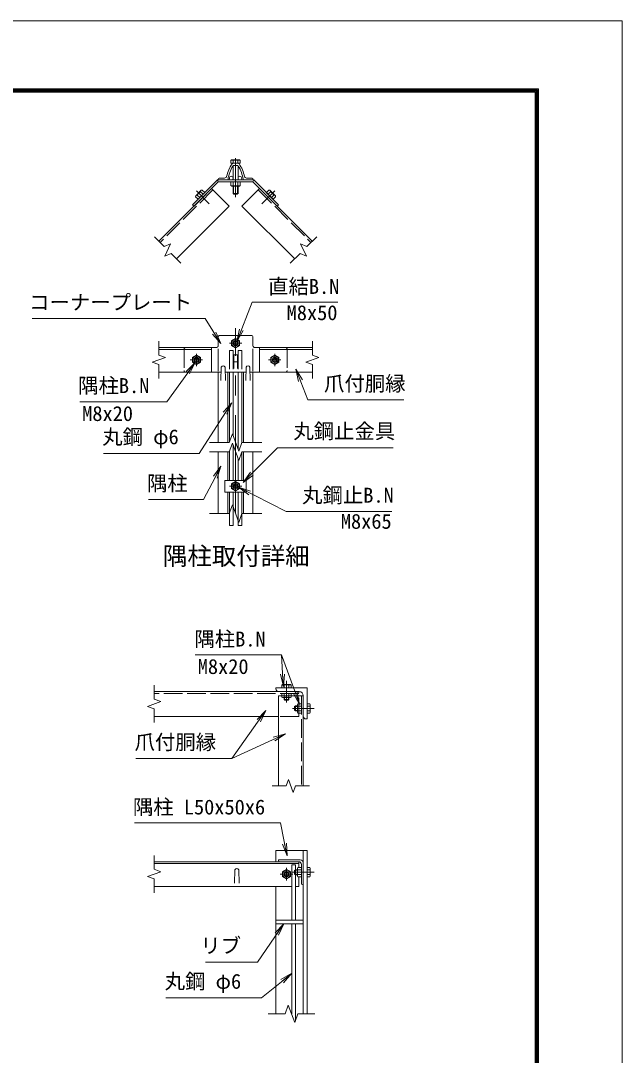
# Model space of a CAD drawing. Units: millimetres, scale not verified. Extents: x -4200 to 4200, y -2970 to 2970.
# Drawn here: x 2263 to 4200, y -364 to 2970 of the extents above; entities that cross this region are included whole.
import ezdxf
from ezdxf.enums import TextEntityAlignment as Align

# ---------------------------------------------------------------- set-up
doc = ezdxf.new("R2010")
doc.units = ezdxf.units.MM
doc.header["$LTSCALE"] = 10
doc.linetypes.add('DASHED', pattern=[7.5, 6, -1.5])
doc.linetypes.add('USER1', pattern=[50.8, 31.75, -6.35, 6.35, -6.35])
doc.layers.add('0-0_D-TTL-TXT', color=7, linetype='Continuous')
for name, color, linetype, lineweight in [('0-1_D-STR1', 1, 'Continuous', 18), ('0-2_D-BMK', 2, 'USER1', 13), ('0-3_D-STR-DIM', 7, 'Continuous', 13), ('0-4_D-STR3', 3, 'Continuous', 13), ('0-8_0', 7, 'Continuous', 18), ('0-A_D-STR-TXT', 7, 'Continuous', 13), ('0-B_D-TTL', 7, 'Continuous', 18)]:
    doc.layers.add(name, color=color, linetype=linetype, lineweight=lineweight)
doc.styles.add('ＭＳ ゴシック', font='')
doc.styles.get('ＭＳ ゴシック').set_extended_font_data('MS Gothic')

# ---------------------------------------------------------------- blocks, each defined once
blk = doc.blocks.new('_Open')
at = {"layer": '0-8_0'}
blk.add_line((-10, 1.667), (0, 0), dxfattribs=at)
blk.add_lwpolyline([(-10, -1.667), (0, 0), (-10, 0)], dxfattribs=at)

msp = doc.modelspace()

# ---------------------------------------------------------------- linework, layer by layer
at = {"layer": '0-1_D-STR1'}
for p, q in [((2948.11, 2510.76), (2962.06, 2510.76)), ((2950.58, 2503.76), (2959.59, 2503.76)), ((2899.08, 2459.76), (2899.08, 2456.76)), ((2927.9, 2456.76), (2899.08, 2456.76)), ((2919.45, 2462.76), (2902.08, 2462.76)), ((2982.26, 2456.76), (3011.08, 2456.76)), ((2990.72, 2462.76), (3008.08, 2462.76)), ((3011.08, 2459.76), (3011.08, 2456.76)), ((2877.87, 2429.15), (2708.16, 2259.44)), ((3032.29, 2429.15), (2975.73, 2372.58)), ((3032.29, 2429.15), (3202, 2259.44)), ((2975.73, 2372.58), (3145.43, 2202.87)), ((2707.98, 1916.98), (2877.87, 1916.98)), ((2707.98, 1910.98), (2877.87, 1910.98)), ((2877.87, 1916.98), (2877.87, 1836.98)), ((3032.29, 1916.98), (3032.29, 1836.98)), ((3032.29, 1916.98), (3202.18, 1916.98)), ((3032.29, 1910.98), (3202.18, 1910.98)), ((2707.98, 1836.98), (2877.87, 1836.98)), ((2899.08, 1610.72), (2899.08, 1836.98)), ((2909.08, 1853.73), (2907.58, 1810.73)), ((2921.08, 1853.73), (2922.58, 1810.73)), ((2930.08, 1610.72), (2930.08, 1836.98)), ((2980.08, 1610.72), (2980.08, 1836.98)), ((2989.08, 1853.73), (2987.58, 1810.73)), ((3001.08, 1853.73), (3002.58, 1810.73)), ((3011.08, 1610.72), (3011.08, 1836.98)), ((3032.29, 1836.98), (3202.18, 1836.98)), ((2899.08, 1381.76), (2899.08, 1580.72)), ((2930.08, 1488.91), (2930.08, 1580.72)), ((2980.08, 1488.91), (2980.08, 1580.72)), ((3011.08, 1381.76), (3011.08, 1580.72)), ((2930.08, 1381.76), (2930.08, 1450.91)), ((2980.08, 1381.76), (2980.08, 1450.91)), ((3159.06, 808.23), (2693.06, 808.23)), ((3085.06, 820.23), (3185.06, 820.23)), ((3085.06, 817.23), (3085.06, 820.23)), ((3160.06, 808.23), (3094.06, 808.23)), ((3185.06, 820.23), (3185.06, 720.23)), ((3093.06, 794.23), (3093.06, 504.23)), ((3173.06, 729.23), (3173.06, 795.23)), ((3093.06, 728.23), (2693.06, 728.23)), ((3185.06, 720.23), (3182.06, 720.23)), ((3085.06, 260.06), (3085.06, 296.06)), ((3085.06, 296.06), (3185.06, 296.06)), ((3173.06, 296.06), (3173.06, -229.94)), ((3185.06, 296.06), (3185.06, -229.94)), ((3159.06, 260.06), (2693.06, 260.06)), ((3159.06, 254.06), (2693.06, 254.06)), ((2953.06, 233.8), (2951.56, 190.8)), ((2965.06, 233.8), (2966.56, 190.8)), ((3163.06, 266.06), (3093.06, 266.06)), ((3093.06, 264.06), (3093.06, 266.06)), ((3158.06, 260.06), (3097.06, 260.06)), ((3159.06, 241.07), (3159.06, 260.06)), ((3167.06, 190.06), (3167.06, 251.06)), ((3173.06, 186.06), (3173.06, 256.06)), ((3159.06, 180.06), (3159.06, 211.04)), ((3136.33, 180.06), (2693.06, 180.06)), ((3085.06, -229.94), (3085.06, 180.06)), ((3159.06, 180.06), (3148.33, 180.06)), ((3171.06, 186.06), (3173.06, 186.06)), ((3085.06, 72.06), (3173.06, 72.06)), ((3085.06, 60.06), (3173.06, 60.06))]:
    msp.add_line(p, q, dxfattribs=at)
at = {"layer": '0-1_D-STR1', "linetype": 'DASHED'}
for p, q in [((2882.11, 2424.9), (2712.4, 2255.2)), ((3028.05, 2424.9), (3197.76, 2255.2)), ((3159.06, 802.23), (2693.06, 802.23)), ((3159.06, 728.23), (3159.06, 808.23)), ((3167.06, 794.23), (3167.06, 504.23)), ((3159.06, 728.23), (3093.06, 728.23))]:
    msp.add_line(p, q, dxfattribs=at)
at = {"layer": '0-1_D-STR1'}
for points in [[(2877.87, 2429.15), (2934.44, 2372.58), (2764.73, 2202.87)], [(3093.06, 794.23), (3173.06, 794.23), (3173.06, 504.23)]]:
    msp.add_lwpolyline(points, dxfattribs=at)
for centre, radius, start, end in [((3030.08, 2446.76), 106, 144.25644, 168.25596), ((3030.08, 2446.76), 100, 146.81334, 172.74916), ((2948.11, 2505.76), 5, 90, 144.25644), ((2950.58, 2498.76), 5, 90, 146.81334), ((2959.59, 2498.76), 5, 33.18666, 90), ((2962.06, 2505.76), 5, 35.74356, 90), ((2880.08, 2446.76), 100, 7.25084, 33.18666), ((2880.08, 2446.76), 106, 11.74404, 35.74356), ((2919.45, 2469.76), 7, 270, 348.25596), ((2990.72, 2469.76), 7, 191.74404, 270), ((2902.08, 2459.76), 3, 90, 180), ((2927.9, 2459.76), 3, 270, 352.74916), ((2982.26, 2459.76), 3, 187.25084, 270), ((3008.08, 2459.76), 3, 0, 90), ((2915.08, 1851.23), 6.5, 22.61986, 157.38014), ((2995.08, 1851.23), 6.5, 22.61986, 157.38014), ((3094.06, 817.23), 9, 180, 270), ((3160.06, 795.23), 13, 360, 90), ((3182.06, 729.23), 9, 180, 270), ((2959.06, 231.3), 6.5, 22.61986, 157.38014), ((3097.06, 264.06), 4, 180, 270), ((3158.06, 251.06), 9, 0, 90), ((3163.06, 256.06), 10, 0, 90), ((3171.06, 190.06), 4, 180, 270)]:
    msp.add_arc(centre, radius, start, end, dxfattribs=at)
at = {"layer": '0-2_D-BMK'}
for p, q in [((2955.08, 2527.5), (2955.08, 2401.12)), ((2828.83, 2421.61), (2870.33, 2380.11)), ((3081.33, 2421.61), (3039.83, 2380.11)), ((2955.08, 1381.76), (2955.08, 1979.71)), ((2975.08, 1930.98), (2935.08, 1930.98)), ((2849.08, 1876.98), (2809.08, 1876.98)), ((2829.08, 1896.98), (2829.08, 1856.98)), ((3101.08, 1876.98), (3061.08, 1876.98)), ((3081.08, 1896.98), (3081.08, 1856.98)), ((2975.08, 1469.91), (2935.08, 1469.91)), ((3119.06, 773.23), (3119.06, 843.23)), ((3138.06, 754.23), (3208.06, 754.23)), ((3119.06, 200.06), (3119.06, 240.06)), ((3139.06, 220.06), (3099.06, 220.06)), ((3138.06, 226.06), (3208.06, 226.06)), ((3197.06, 226.06), (3161.06, 226.06))]:
    msp.add_line(p, q, dxfattribs=at)
at = {"layer": '0-3_D-STR-DIM'}
for p, q in [((2694.02, 2273.58), (2725.56, 2242.04)), ((3216.14, 2273.58), (3184.6, 2242.04)), ((2725.56, 2242.04), (2745.96, 2251.55)), ((2745.96, 2251.55), (2726.94, 2210.76)), ((2726.94, 2210.76), (2747.33, 2220.27)), ((2747.33, 2220.27), (2778.87, 2188.73)), ((3162.83, 2220.27), (3131.29, 2188.73)), ((2707.98, 1937.24), (2707.98, 1892.63)), ((3202.18, 1937.24), (3202.18, 1892.63)), ((3223.33, 1884.93), (3181.04, 1869.54)), ((3181.04, 1869.54), (3202.18, 1861.85)), ((3202.18, 1892.63), (3223.33, 1884.93)), ((2707.98, 1861.85), (2707.98, 1817.24)), ((3202.18, 1861.85), (3202.18, 1817.24)), ((2934.56, 1610.72), (2944.82, 1638.92)), ((2944.82, 1638.92), (2965.34, 1582.53)), ((2871.08, 1610.72), (2934.56, 1610.72)), ((2965.34, 1582.53), (2975.6, 1610.72)), ((2975.6, 1610.72), (3039.08, 1610.72)), ((2871.08, 1580.72), (2934.56, 1580.72)), ((2975.6, 1580.72), (3039.08, 1580.72)), ((2934.56, 1381.76), (2944.82, 1409.95)), ((2944.82, 1409.95), (2965.34, 1353.57)), ((2871.08, 1381.76), (2934.56, 1381.76)), ((2965.34, 1353.57), (2975.6, 1381.76)), ((2975.6, 1381.76), (3039.08, 1381.76)), ((2693.06, 828.49), (2693.06, 783.88)), ((2693.06, 753.09), (2693.06, 708.49)), ((3072.8, 504.23), (3117.41, 504.23)), ((3117.41, 504.23), (3125.11, 525.37)), ((3125.11, 525.37), (3140.5, 483.08)), ((3140.5, 483.08), (3148.2, 504.23)), ((3148.2, 504.23), (3192.8, 504.23)), ((2693.06, 280.32), (2693.06, 235.71)), ((2693.06, 204.93), (2693.06, 160.32)), ((3114.54, -229.94), (3060.06, -229.94)), ((3210.06, -229.94), (3155.59, -229.94))]:
    msp.add_line(p, q, dxfattribs=at)
for points in [[(3184.6, 2242.04), (3164.21, 2251.55), (3183.22, 2210.76), (3162.83, 2220.27)], [(2707.98, 1892.63), (2729.12, 1884.93), (2686.83, 1869.54), (2707.98, 1861.85)], [(2934.56, 1580.72), (2944.82, 1608.92), (2965.34, 1552.53), (2975.6, 1580.72)], [(2693.06, 783.88), (2714.21, 776.18), (2671.92, 760.79), (2693.06, 753.09)], [(2693.06, 235.71), (2714.21, 228.01), (2671.92, 212.62), (2693.06, 204.93)], [(3155.59, -229.94), (3145.33, -258.13), (3124.8, -201.75), (3114.54, -229.94)]]:
    msp.add_lwpolyline(points, dxfattribs=at)
at = {"layer": '0-4_D-STR3'}
for p, q in [((2942.48, 2521.36), (2940.07, 2519.97)), ((2940.07, 2510.76), (2940.07, 2519.97)), ((2970.09, 2510.76), (2940.07, 2510.76)), ((2967.68, 2521.36), (2942.48, 2521.36)), ((2947.08, 2502.34), (2947.08, 2456.76)), ((2947.58, 2510.76), (2947.58, 2519.97)), ((2962.59, 2510.76), (2962.59, 2519.97)), ((2963.08, 2502.34), (2963.08, 2456.76)), ((2967.68, 2521.36), (2970.09, 2519.97)), ((2970.09, 2510.76), (2970.09, 2519.97)), ((2896.43, 2456.76), (2816.77, 2377.1)), ((2899.08, 2450.36), (2821.3, 2372.58)), ((2896.43, 2456.76), (3013.73, 2456.76)), ((2899.08, 2450.36), (2896.43, 2456.76)), ((2899.08, 2450.36), (3011.08, 2450.36)), ((2940.07, 2450.36), (2940.07, 2438.81)), ((2940.07, 2450.36), (2970.09, 2450.36)), ((2940.07, 2438.81), (2942.58, 2437.36)), ((2942.58, 2437.36), (2967.58, 2437.36)), ((2947.08, 2437.36), (2947.08, 2413.16)), ((2947.58, 2450.36), (2947.58, 2438.81)), ((2948.58, 2437.36), (2948.58, 2411.66)), ((2961.58, 2437.36), (2961.58, 2411.66)), ((2962.59, 2450.36), (2962.59, 2438.81)), ((2963.08, 2437.36), (2963.08, 2413.16)), ((2970.09, 2438.81), (2967.58, 2437.36)), ((2970.09, 2450.36), (2970.09, 2438.81)), ((3011.08, 2450.36), (3013.73, 2456.76)), ((3011.08, 2450.36), (3088.86, 2372.58)), ((3013.73, 2456.76), (3093.39, 2377.1)), ((2826.28, 2402.94), (2827.03, 2405.74)), ((2834.44, 2394.77), (2826.28, 2402.94)), ((2844.7, 2423.42), (2827.03, 2405.74)), ((2839.75, 2400.08), (2831.58, 2408.25)), ((2855.67, 2416), (2834.44, 2394.77)), ((2850.37, 2410.7), (2842.2, 2418.86)), ((2847.51, 2424.17), (2844.7, 2423.42)), ((2855.67, 2416), (2847.51, 2424.17)), ((2960.68, 2410.76), (2949.48, 2410.76)), ((2963.08, 2413.16), (2960.68, 2410.76)), ((3054.49, 2416), (3075.72, 2394.77)), ((3059.8, 2410.7), (3067.96, 2418.86)), ((3065.46, 2423.42), (3083.14, 2405.74)), ((3070.41, 2400.08), (3078.58, 2408.25)), ((2821.3, 2372.58), (2816.77, 2377.1)), ((3088.86, 2372.58), (3093.39, 2377.1)), ((2899.08, 1949.98), (2899.08, 1922.98)), ((2905.08, 1955.98), (3005.08, 1955.98)), ((3011.08, 1949.98), (3011.08, 1922.98)), ((2795.08, 1916.98), (2893.08, 1916.98)), ((2899.08, 1840.98), (2899.08, 1912.98)), ((3011.08, 1840.98), (3011.08, 1913.17)), ((3017.08, 1916.98), (3115.08, 1916.98)), ((2829.08, 1891.99), (2816.08, 1884.48)), ((2816.08, 1884.48), (2816.08, 1869.47)), ((2816.08, 1869.47), (2829.08, 1861.96)), ((2842.08, 1884.48), (2829.08, 1891.99)), ((2829.08, 1861.96), (2842.08, 1869.47)), ((2842.08, 1869.47), (2842.08, 1884.48)), ((2949.08, 1892.98), (2949.08, 1848.92)), ((2961.08, 1892.98), (2949.08, 1892.98)), ((2961.08, 1870.32), (2949.08, 1870.32)), ((2961.08, 1892.98), (2961.08, 1848.92)), ((3081.08, 1891.99), (3068.08, 1884.48)), ((3068.08, 1884.48), (3068.08, 1869.47)), ((3068.08, 1869.47), (3081.08, 1861.96)), ((3094.08, 1884.48), (3081.08, 1891.99)), ((3081.08, 1861.96), (3094.08, 1869.47)), ((3094.08, 1869.47), (3094.08, 1884.48)), ((2795.08, 1836.98), (2908.5, 1836.98)), ((2921.67, 1836.98), (2988.5, 1836.98)), ((2935.08, 1836.98), (2935.08, 1612.16)), ((2947.08, 1836.98), (2947.08, 1632.7)), ((2963.08, 1836.98), (2963.08, 1588.75)), ((2975.08, 1836.98), (2975.08, 1609.29)), ((3001.67, 1836.98), (3115.08, 1836.98)), ((2947.08, 1602.7), (2947.08, 1488.91)), ((2935.08, 1582.16), (2935.08, 1488.91)), ((2975.08, 1579.29), (2975.08, 1488.91)), ((2963.08, 1558.75), (2963.08, 1488.91)), ((2920.68, 1488.91), (2989.48, 1488.91)), ((2955.08, 1484.92), (2942.08, 1477.41)), ((2942.08, 1477.41), (2942.08, 1462.4)), ((2968.08, 1477.41), (2955.08, 1484.92)), ((2968.08, 1462.4), (2968.08, 1477.41)), ((2989.48, 1488.91), (2989.48, 1450.91)), ((2935.08, 1450.91), (2935.08, 1343.51)), ((2942.08, 1462.4), (2955.08, 1454.9)), ((2947.08, 1450.91), (2947.08, 1343.51)), ((2955.08, 1454.9), (2968.08, 1462.4)), ((2963.08, 1450.91), (2963.08, 1343.51)), ((2975.08, 1450.91), (2975.08, 1343.51)), ((2935.08, 1343.51), (2947.08, 1343.51)), ((2963.08, 1343.51), (2975.08, 1343.51)), ((3106.46, 830.83), (3104.05, 829.43)), ((3104.05, 820.23), (3104.05, 829.43)), ((3134.08, 820.23), (3104.05, 820.23)), ((3104.05, 802.23), (3104.05, 790.68)), ((3104.05, 802.23), (3134.08, 802.23)), ((3131.66, 830.83), (3106.46, 830.83)), ((3111.56, 820.23), (3111.56, 829.43)), ((3111.56, 802.23), (3111.56, 790.68)), ((3126.57, 820.23), (3126.57, 829.43)), ((3126.57, 802.23), (3126.57, 790.68)), ((3131.66, 830.83), (3134.08, 829.43)), ((3134.08, 820.23), (3134.08, 829.43)), ((3134.08, 802.23), (3134.08, 790.68)), ((3104.05, 790.68), (3106.56, 789.23)), ((3106.56, 789.23), (3131.56, 789.23)), ((3111.06, 789.23), (3111.06, 782.63)), ((3112.56, 789.23), (3112.56, 781.13)), ((3124.66, 780.23), (3113.46, 780.23)), ((3127.06, 782.63), (3124.66, 780.23)), ((3125.56, 789.23), (3125.56, 781.13)), ((3127.06, 789.23), (3127.06, 782.63)), ((3134.08, 790.68), (3131.56, 789.23)), ((3167.06, 739.21), (3167.06, 769.24)), ((3185.06, 769.24), (3194.27, 769.24)), ((3185.06, 769.24), (3185.06, 739.21)), ((3195.66, 766.83), (3194.27, 769.24)), ((3195.66, 766.83), (3195.66, 741.63)), ((3147.46, 762.23), (3145.06, 759.83)), ((3145.06, 759.83), (3145.06, 748.63)), ((3147.46, 746.23), (3145.06, 748.63)), ((3154.06, 760.73), (3145.96, 760.73)), ((3154.06, 747.73), (3145.96, 747.73)), ((3147.46, 762.23), (3147.46, 746.23)), ((3154.06, 762.23), (3147.46, 762.23)), ((3154.06, 746.23), (3147.46, 746.23)), ((3154.06, 741.73), (3154.06, 766.73)), ((3167.06, 761.73), (3155.51, 761.73)), ((3167.06, 746.72), (3155.51, 746.72)), ((3185.06, 761.73), (3194.27, 761.73)), ((3185.06, 746.72), (3194.27, 746.72)), ((3185.06, 739.21), (3194.27, 739.21)), ((3195.66, 741.63), (3194.27, 739.21)), ((3136.33, 250.06), (3136.33, 72.06)), ((3148.33, 250.06), (3136.33, 250.06)), ((3147.46, 234.06), (3145.06, 231.66)), ((3154.06, 234.06), (3147.46, 234.06)), ((3148.33, 250.06), (3148.33, 234.06)), ((3155.51, 241.07), (3154.06, 238.56)), ((3154.06, 213.56), (3154.06, 238.56)), ((3167.06, 241.07), (3155.51, 241.07)), ((3167.06, 233.56), (3155.51, 233.56)), ((3167.06, 211.04), (3167.06, 241.07)), ((3185.06, 241.07), (3185.06, 211.04)), ((3185.06, 241.07), (3194.27, 241.07)), ((3185.06, 233.56), (3194.27, 233.56)), ((3195.66, 238.66), (3194.27, 241.07)), ((3195.66, 238.66), (3195.66, 213.46)), ((3145.06, 231.66), (3145.06, 220.46)), ((3154.06, 232.56), (3145.96, 232.56)), ((3154.06, 219.56), (3145.96, 219.56)), ((3154.06, 218.06), (3147.46, 218.06)), ((3148.33, 218.06), (3148.33, 72.06)), ((3155.51, 211.04), (3154.06, 213.56)), ((3167.06, 218.55), (3155.51, 218.55)), ((3167.06, 211.04), (3155.51, 211.04)), ((3185.06, 218.55), (3194.27, 218.55)), ((3185.06, 211.04), (3194.27, 211.04)), ((3195.66, 213.46), (3194.27, 211.04)), ((3136.33, 60.06), (3136.33, -229.94)), ((3148.33, 60.06), (3148.33, -249.88))]:
    msp.add_line(p, q, dxfattribs=at)
at = {"layer": '0-4_D-STR3', "linetype": 'DASHED'}
for p, q in [((2789.08, 1910.98), (2789.08, 1842.98)), ((2935.08, 1906.98), (2935.08, 1836.98)), ((2935.08, 1906.98), (2947.08, 1906.98)), ((2947.08, 1906.98), (2947.08, 1836.98)), ((2975.08, 1906.98), (2963.08, 1906.98)), ((2963.08, 1906.98), (2963.08, 1836.98)), ((2975.08, 1906.98), (2975.08, 1836.98)), ((3121.08, 1910.98), (3121.08, 1842.98))]:
    msp.add_line(p, q, dxfattribs=at)
at = {"layer": '0-4_D-STR3'}
for points in [[(2963.08, 2413.16), (2947.08, 2413.16), (2949.48, 2410.76)], [(3054.49, 2416), (3062.66, 2424.17), (3065.46, 2423.42)], [(3075.72, 2394.77), (3083.89, 2402.94), (3083.14, 2405.74)], [(2920.68, 1488.91), (2920.68, 1450.91), (2989.48, 1450.91)], [(3127.06, 782.63), (3111.06, 782.63), (3113.46, 780.23)], [(3167.06, 769.24), (3155.51, 769.24), (3154.06, 766.73)], [(3167.06, 739.21), (3155.51, 739.21), (3154.06, 741.73)], [(3147.46, 234.06), (3147.46, 218.06), (3145.06, 220.46)]]:
    msp.add_lwpolyline(points, dxfattribs=at)
for points in [[(2968.08, 1938.48), (2955.08, 1945.99), (2942.08, 1938.48), (2942.08, 1923.47), (2955.08, 1915.96), (2968.08, 1923.47)], [(3132.06, 227.56), (3119.06, 235.07), (3106.06, 227.56), (3106.06, 212.55), (3119.06, 205.04), (3132.06, 212.55)]]:
    msp.add_lwpolyline(points, close=True, dxfattribs=at)
for centre, radius in [((2941.08, 2462.76), 6), ((2969.08, 2462.76), 6), ((2955.08, 1930.98), 12.5), ((2955.08, 1930.98), 8), ((2955.08, 1930.98), 5.6), ((2829.08, 1876.98), 12.5), ((2829.08, 1876.98), 8), ((2829.08, 1876.98), 5.6), ((3081.08, 1876.98), 12.5), ((3081.08, 1876.98), 8), ((3081.08, 1876.98), 5.6), ((2955.08, 1469.91), 12.5), ((2955.08, 1469.91), 8), ((2955.08, 1469.91), 5.6), ((3119.06, 220.06), 12.5), ((3119.06, 220.06), 8), ((3119.06, 220.06), 5.6)]:
    msp.add_circle(centre, radius, dxfattribs=at)
for centre, radius, start, end in [((2943.82, 2514.48), 6.64, 55.61585, 124.38415), ((2955.08, 2496.29), 24.84, 72.4121, 107.5879), ((2966.34, 2514.48), 6.64, 55.61585, 124.38415), ((2943.82, 2444.29), 6.64, 235.61585, 304.38416), ((2955.08, 2462.49), 24.84, 252.4121, 287.5879), ((2966.34, 2444.29), 6.64, 235.61586, 304.38414), ((2832.81, 2401.72), 6.64, 100.61586, 169.38414), ((2853.63, 2396.81), 24.84, 117.4121, 152.5879), ((2848.73, 2417.64), 6.64, 100.61585, 169.38416), ((3061.43, 2417.64), 6.64, 10.61584, 79.38415), ((3056.53, 2396.81), 24.84, 27.4121, 62.5879), ((3077.35, 2401.72), 6.64, 10.61586, 79.38414), ((2905.08, 1949.98), 6, 90, 180), ((3005.08, 1949.98), 6, 0, 90), ((2893.08, 1922.98), 6, 270, 0), ((3017.08, 1922.98), 6, 180, 270), ((3107.81, 823.95), 6.64, 55.61585, 124.38415), ((3119.06, 805.76), 24.84, 72.4121, 107.5879), ((3130.32, 823.95), 6.64, 55.61585, 124.38415), ((3107.81, 796.16), 6.64, 235.61585, 304.38416), ((3119.06, 814.35), 24.84, 252.4121, 287.5879), ((3130.32, 796.16), 6.64, 235.61586, 304.38414), ((3161, 765.48), 6.64, 145.61586, 214.38414), ((3188.79, 765.48), 6.64, 325.61585, 34.38415), ((3179.19, 754.23), 24.84, 162.4121, 197.5879), ((3161, 742.97), 6.64, 145.61584, 214.38415), ((3170.59, 754.23), 24.84, 342.4121, 17.5879), ((3188.79, 742.97), 6.64, 325.61585, 34.38415), ((3179.19, 226.06), 24.84, 162.4121, 197.5879), ((3161, 237.31), 6.64, 145.61586, 214.38414), ((3188.79, 237.31), 6.64, 325.61585, 34.38415), ((3170.59, 226.06), 24.84, 342.4121, 17.5879), ((3161, 214.8), 6.64, 145.61584, 214.38415), ((3188.79, 214.8), 6.64, 325.61585, 34.38415)]:
    msp.add_arc(centre, radius, start, end, dxfattribs=at)
at = {"layer": '0-4_D-STR3', "linetype": 'DASHED'}
for centre, start, end in [((2795.08, 1910.98), 90, 180), ((3115.08, 1910.98), 0, 90), ((2795.08, 1842.98), 180, 270), ((3115.08, 1842.98), 270, 0)]:
    msp.add_arc(centre, 6, start, end, dxfattribs=at)
at = {"layer": '0-A_D-STR-TXT'}
for p, q in [((3102.69, 926.98), (3108.73, 826.56)), ((2943.07, 593.15), (3113.75, 670.92))]:
    msp.add_line(p, q, dxfattribs=at)
for points in [[(3283.99, 2062.64), (3008.45, 2062.64), (2959.99, 1938.35)], [(2300.6, 2009.99), (2856.85, 2009.99), (2906.73, 1931.26)], [(2453.41, 1742.11), (2733.41, 1742.11), (2823.97, 1867)], [(3496.99, 1748.29), (3187.94, 1748.29), (3150.01, 1845.46)], [(2530.04, 1575.83), (2838.07, 1575.83), (2941.73, 1737.39)], [(3462.31, 1593.78), (3089.56, 1593.78), (2980.75, 1483.85)], [(2674.83, 1427.33), (2852.15, 1427.33), (2907.22, 1532.7)], [(3458.44, 1388.72), (3117.67, 1388.72), (2966.47, 1465.87)], [(2825.37, 926.98), (3102.69, 926.98), (3160.62, 768.63)], [(2634.02, 593.15), (2943.07, 593.15), (3051.56, 745.82)], [(2629.67, 385.32), (3099.38, 385.32), (3120.42, 280.86)], [(2858.05, -63.11), (3025.73, -63.11), (3109.66, 58.41)], [(2731.02, -178.63), (3039.05, -178.63), (3134.78, -100.63)]]:
    msp.add_lwpolyline(points, dxfattribs=at)
at = {"layer": '0-B_D-TTL', "color": 2}
msp.add_lwpolyline([(-4200, 2970), (4200, 2970), (4200, -2970), (-4200, -2970)], close=True, dxfattribs=at)
at = {"layer": '0-B_D-TTL'}
for points in [[(-3930, 2750), (3930, 2750), (3930, -2750), (-3930, -2750)], [(-3927.5, 2747.5), (3927.5, 2747.5), (3927.5, -2747.5), (-3927.5, -2747.5)], [(-3925, 2745), (3925, 2745), (3925, -2745), (-3925, -2745)], [(-3922.5, 2742.5), (3922.5, 2742.5), (3922.5, -2742.5), (-3922.5, -2742.5)], [(-3920, 2740), (3920, 2740), (3920, -2740), (-3920, -2740)]]:
    msp.add_lwpolyline(points, close=True, dxfattribs=at)

# ---------------------------------------------------------------- block references
at = {"layer": '0-A_D-STR-TXT', "xscale": 4, "yscale": 4}
for p, rotation in [((2907.8, 1929.57), 302.35352), ((2959.27, 1936.49), 248.70302), ((2825.15, 1868.62), 54.05425), ((3149.28, 1847.32), 111.32593), ((2942.81, 1739.07), 57.31418), ((2908.14, 1534.47), 62.4069), ((2979.35, 1482.42), 225.29487), ((2964.69, 1466.78), 152.96685), ((3108.85, 824.57), 273.44298), ((3161.31, 766.75), 290.09456), ((3052.72, 747.45), 54.59875), ((3115.57, 671.75), 24.49506), ((3120.82, 278.9), 281.3911), ((3110.8, 60.06), 55.36729), ((3136.33, -99.37), 39.17151)]:
    msp.add_blockref('_Open', p, dxfattribs=dict(at, rotation=rotation))

# ---------------------------------------------------------------- texts
at = {"layer": '0-0_D-TTL-TXT', "style": 'ＭＳ ゴシック'}
msp.add_text('隅柱取付詳細', height=57.7, dxfattribs=at).set_placement((2721.18, 1198.88), align=Align.BOTTOM_LEFT)
at = {"layer": '0-A_D-STR-TXT', "style": 'ＭＳ ゴシック'}
for s, p in [('直結B.N', (3059.88, 2075.23)), ('コーナープレート', (2290.45, 2024.22)), ('M8x50', (3119.51, 1990.65)), ('隅柱B.N', (2448.33, 1755.71)), ('爪付胴縁', (3239.88, 1762.27)), ('M8x20', (2461.31, 1665.7)), ('丸鋼止金具', (3141.25, 1609.03)), ('丸鋼 φ6', (2525.73, 1590.7)), ('隅柱', (2669.76, 1440.93)), ('丸鋼止B.N', (3169.36, 1402.57)), ('M8x65', (3293.96, 1318.4)), ('隅柱B.N', (2822.58, 939.06)), ('M8x20', (2833.28, 850.58)), ('爪付胴縁', (2629.96, 607.14)), ('隅柱 L50x50x6', (2624.6, 397.91)), ('リブ', (2841.81, -48.75)), ('丸鋼 φ6', (2726.71, -163.76))]:
    msp.add_text(s, height=48.09, dxfattribs=at).set_placement(p, align=Align.BOTTOM_LEFT)

doc.saveas('drawing.dxf')
